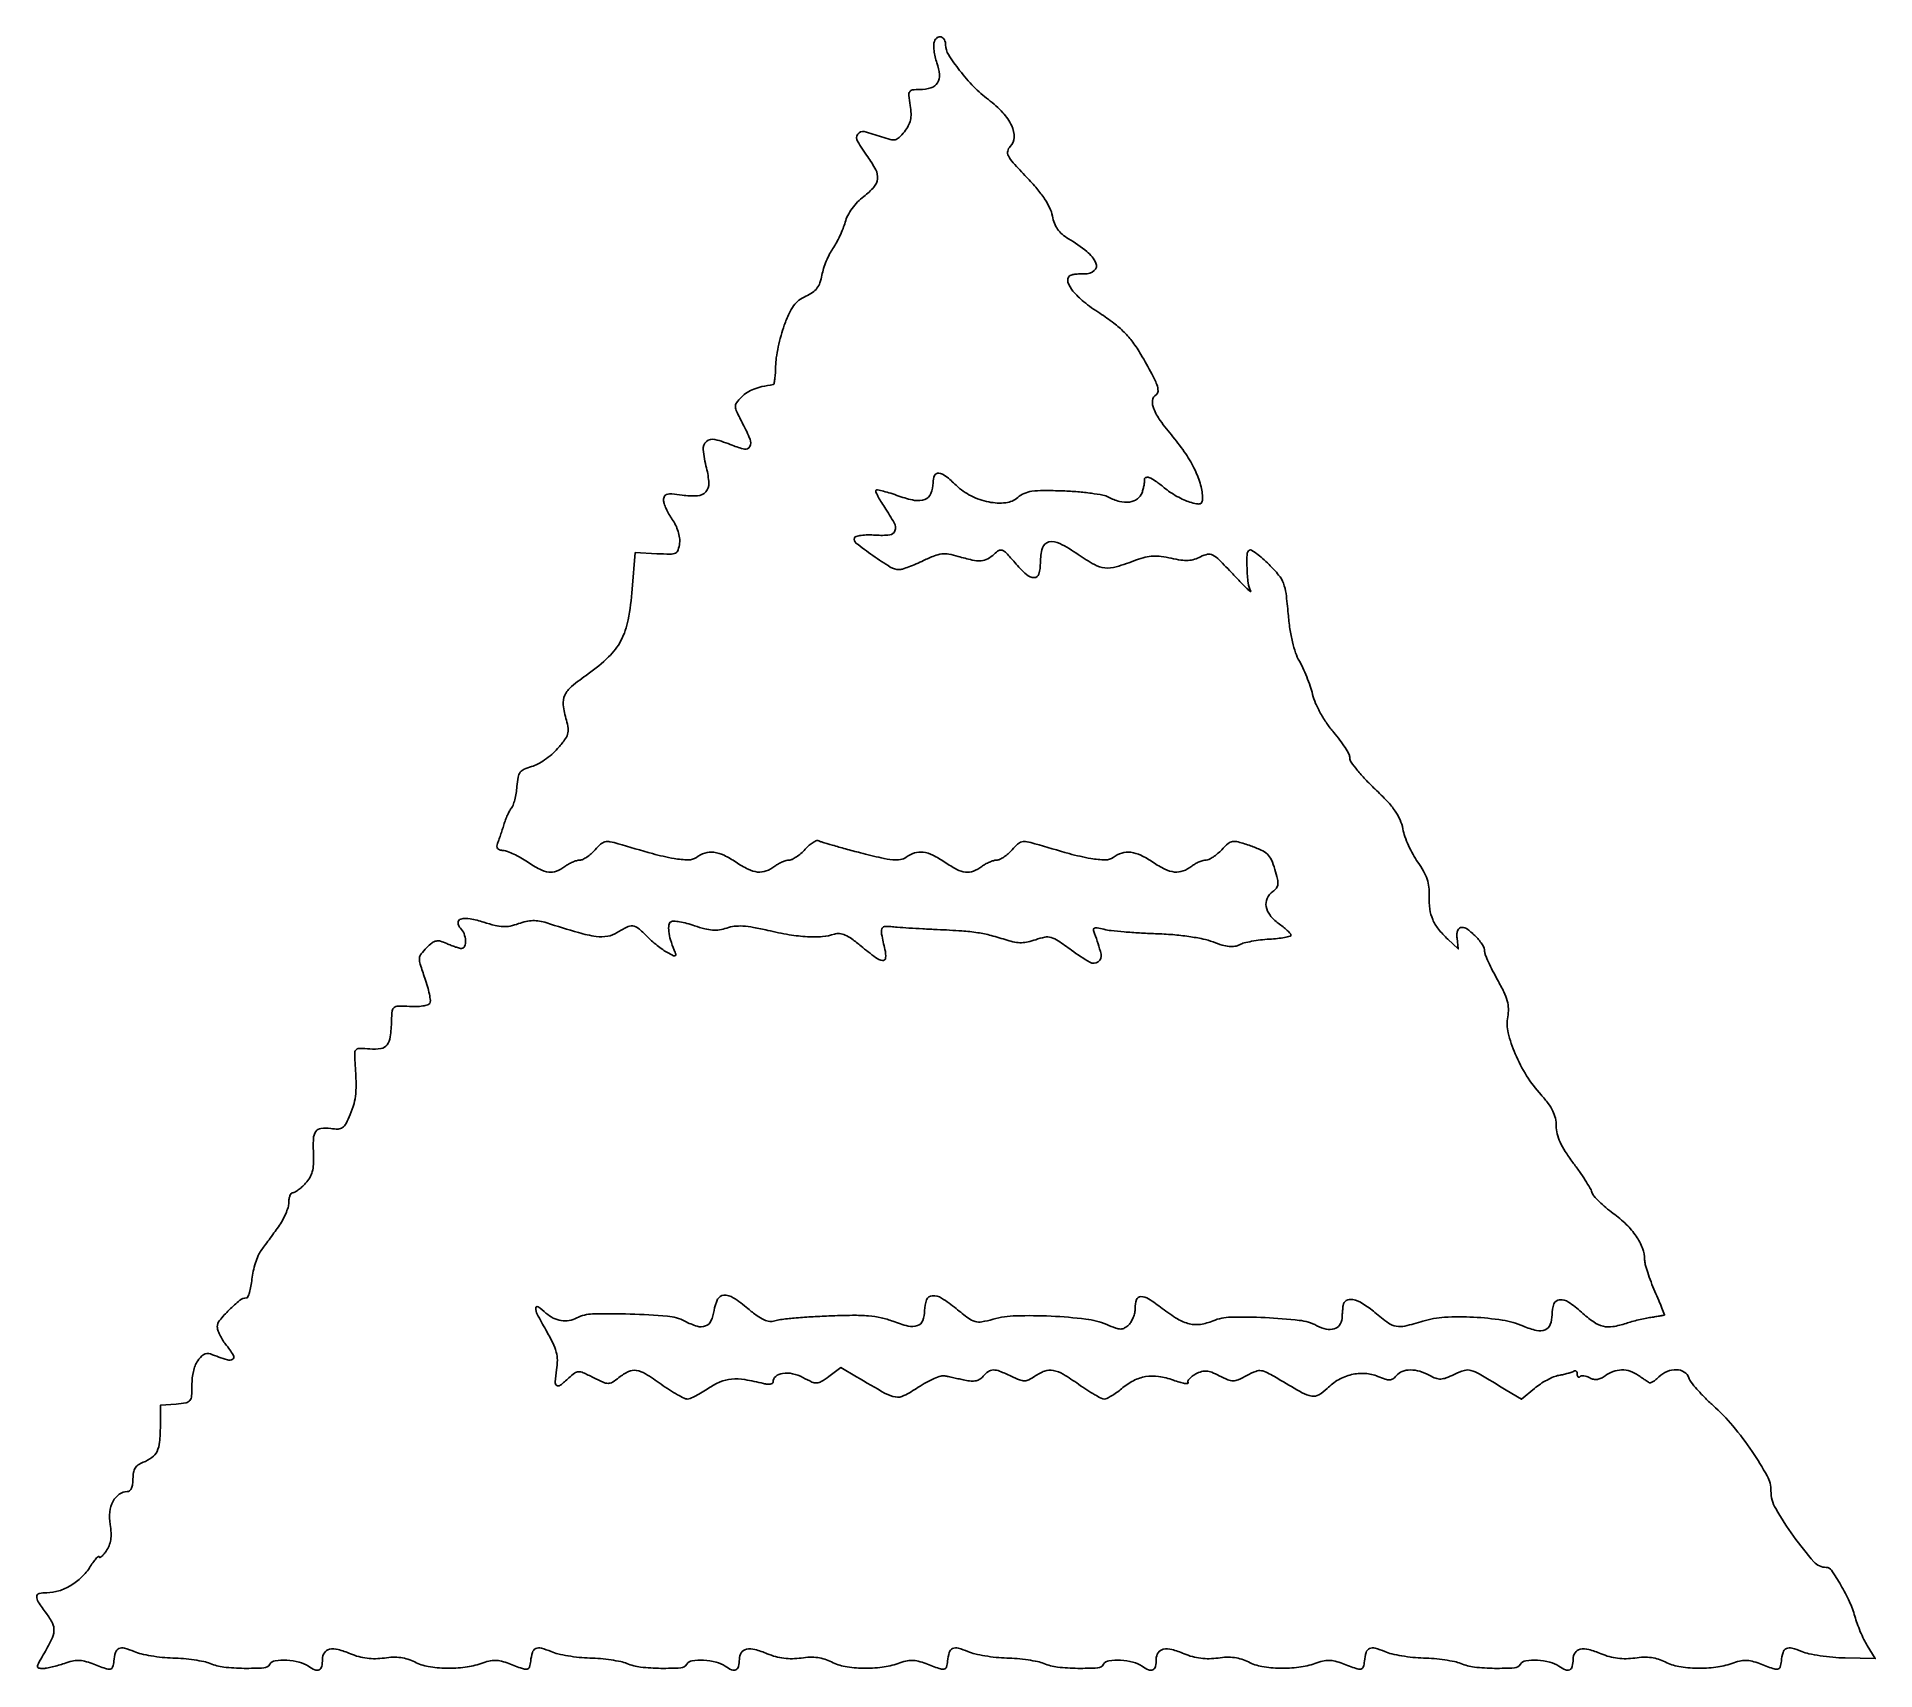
# Model space of a CAD drawing. Extents: x 0 to 437, y 1 to 389.
import ezdxf

# ---------------------------------------------------------------- set-up
doc = ezdxf.new("R2010")
doc.units = 0

msp = doc.modelspace()

# ---------------------------------------------------------------- linework, layer by layer
msp.add_lwpolyline([(213.337604, 387.4374, 0.090386), (213.171525, 386.555425, 0.030164), (213.243302, 385.23894, 0.028883), (213.501043, 383.759876, 0.029183), (213.926911, 382.325579, -0.064229), (214.54532, 379.543061, -0.166812), (214.063455, 377.575419, -0.177562), (212.506415, 376.395218, -0.074418), (209.865738, 376, 0.028956), (208.12032, 375.898835, 0.231682), (207.461566, 375.475553, 0.163837), (207.265406, 374.596525, 0.013334), (207.58012, 372.224322, -0.030346), (207.773697, 370.253163, -0.064179), (207.634466, 368.726805, -0.070824), (207.127528, 367.382295, -0.044701), (206.191041, 365.987598, -0.029843), (204.925476, 364.602485, -0.137955), (203.980565, 364.090416, -0.121857), (202.844446, 364.11323, -0.021098), (200.778105, 364.763275, 0.028422), (196.653056, 365.9949, 0.309706), (195.118065, 365.404196, 0.29103), (195.056334, 363.706763, 0.026399), (197.5, 360, -0.038856), (199.396166, 356.961814, -0.146504), (199.813898, 354.782112, -0.158192), (198.953508, 352.831258, -0.047545), (196.541743, 350.599637, 0.038866), (195.08618, 349.298872, 0.03424), (193.781318, 347.735, 0.03541), (192.752746, 346.080136, 0.054032), (192.130276, 344.509651, -0.025654), (191.624077, 342.985712, -0.016009), (190.884259, 341.255259, -0.016056), (190.043273, 339.591987, -0.027923), (189.227069, 338.278703, 0.035448), (188.432557, 336.95639, 0.020407), (187.658653, 335.266121, 0.020317), (187.016772, 333.496329, 0.031804), (186.626074, 331.925113, -0.03945), (186.145455, 330.111028, -0.078576), (185.441898, 328.806717, -0.080664), (184.383864, 327.804504, -0.043499), (182.813155, 326.925113, 0.057419), (181.160304, 325.938482, 0.069898), (179.895787, 324.656042, 0.053581), (178.808517, 322.807724, 0.019736), (177.670088, 320, 0.019831), (176.906373, 317.583291, 0.014819), (176.250931, 314.867188, 0.015038), (175.785778, 312.267908, 0.032764), (175.620949, 310.25, -0.011586), (175.556895, 308.615487, -0.018571), (175.418275, 307.226609, -0.013034), (175.237792, 306.126991, -0.320832), (175.026477, 305.92569, 0.018557), (172.382321, 305.451825, 0.040589), (170.415144, 304.852835, 0.050552), (168.860921, 304.04818, 0.051539), (167.51075, 302.952482, 0.036601), (166.352243, 301.612555, 0.175441), (166.065781, 300.66093, 0.100436), (166.377763, 299.464855, 0.008099), (167.862786, 296.552578, -0.025056), (169.557789, 292.930072, -0.216757), (169.489377, 291.193041, -0.340665), (168.248648, 290.596983, -0.046775), (165.324379, 291.508932, 0.035946), (161.183692, 292.899145, 0.248383), (159.16795, 292.416841, 0.244185), (158.412043, 290.468149, 0.034919), (159.19832, 286.116806, -0.048024), (159.755343, 282.495046, -0.199746), (159.038362, 280.453075, -0.198807), (157.081388, 279.516608, -0.047547), (153.404316, 279.668169, 0.011811), (150.970823, 279.943332, 0.085122), (149.798732, 279.848349, 0.207982), (149.218824, 279.397521, 0.125621), (149, 278.540294, 0.07962), (149.13804, 277.678925, 0.02543), (149.60707, 276.464833, 0.024651), (150.275643, 275.144737, 0.025176), (151.066622, 273.906438, -0.041571), (151.869984, 272.553006, -0.038129), (152.465468, 271.046231, -0.039892), (152.799609, 269.554821, -0.063889), (152.816622, 268.252068, -0.049265), (152.468091, 266.640551, -0.210508), (151.829697, 265.922012, -0.111093), (150.597804, 265.661816, -0.009743), (147.388857, 265.766487), (142.277714, 266.032974), (141.572981, 257.347521, -0.026654), (140.586179, 250.041613, -0.073186), (138.886376, 245.137715, -0.081265), (135.963534, 241.227956, -0.038567), (131.097815, 237.215543, 0.019101), (127.143427, 234.20515, 0.111372), (125.548928, 232.151037, 0.142185), (125.18885, 229.858343, 0.03817), (125.939859, 226.209698, -0.038597), (126.336204, 224.275773, -0.107207), (126.214096, 222.901346, -0.0857), (125.509754, 221.525641, -0.019093), (123.838255, 219.468563, -0.034219), (122.442801, 218.082974, -0.027285), (120.765379, 216.784118, -0.028037), (119.071884, 215.749859, -0.060163), (117.648395, 215.194417, 0.039305), (115.908681, 214.597714, 0.133139), (114.978813, 213.855393, 0.113324), (114.469203, 212.672159, 0.024655), (114.175487, 210.454834, -0.019936), (113.980134, 208.865009, -0.021555), (113.662097, 207.3372, -0.02168), (113.278357, 206.059158, -0.089659), (112.883477, 205.359598, 0.050308), (112.45358, 204.720571, 0.016395), (111.949366, 203.699996, 0.016153), (111.460077, 202.522365, 0.017527), (111.062139, 201.346918, -0.004692), (110.689143, 200.144384, -0.004021), (110.274414, 198.885276, -0.004052), (109.879146, 197.747409, -0.011564), (109.579532, 196.964659, 0.082561), (109.421481, 196.270737, 0.186037), (109.582765, 195.764927, 0.153718), (110.07533, 195.435693, 0.052291), (110.932189, 195.280061, -0.071618), (111.942333, 195.056105, -0.01987), (113.440571, 194.421062, -0.019632), (115.098135, 193.558333, -0.019425), (116.68894, 192.565403, 0.027172), (119.605897, 190.806899, 0.091532), (121.721648, 190.139346, 0.123063), (123.575704, 190.366333, 0.070326), (125.55887, 191.468197, -0.03302), (126.417312, 192.032518, -0.027945), (127.390882, 192.514453, -0.028891), (128.330816, 192.853314, -0.067098), (129.069665, 192.968197, 0.107259), (129.818559, 193.146677, 0.035725), (130.802888, 193.709066, 0.033648), (131.836258, 194.507388, 0.032525), (132.76579, 195.445645, -0.03208), (134.065433, 196.759823, -0.117251), (135.090457, 197.311023, -0.111443), (136.283084, 197.356338, -0.02758), (138.196126, 196.889929, 0.006256), (146.350388, 194.529465, 0.024), (151.503485, 193.370257, 0.037228), (154.91874, 193.031527, 0.170148), (156.787968, 193.635717, -0.089968), (158.799122, 194.657933, -0.103035), (160.944418, 194.841688, -0.081739), (163.363593, 194.13814, -0.037697), (166.214812, 192.5, 0.033585), (169.083376, 190.820407, 0.08974), (171.349745, 190.159967, 0.113682), (173.373162, 190.407717, 0.074973), (175.44113, 191.531803, -0.031521), (176.290395, 192.093741, -0.028084), (177.236286, 192.568717, -0.029152), (178.136763, 192.898359, -0.073289), (178.826459, 193, 0.116164), (179.53946, 193.167915, 0.032005), (180.542344, 193.750909, 0.030514), (181.626678, 194.577908, 0.02771), (182.639746, 195.556287, -0.026365), (183.608916, 196.497319, -0.038578), (184.561675, 197.207923, -0.043725), (185.377178, 197.628676, -0.240085), (185.855679, 197.589195, 0.065704), (186.493095, 197.302741, 0.002273), (189.111419, 196.531114, 0.004215), (192.221983, 195.658127, 0.002928), (195.749861, 194.722177, 0.006199), (200.714548, 193.50159, 0.033431), (203.456343, 193.053949, 0.065845), (205.239913, 193.119077, 0.116364), (206.589728, 193.689269, -0.083099), (208.589274, 194.693811, -0.1075), (210.629601, 194.868807, -0.083542), (212.936094, 194.167148, -0.033722), (215.785188, 192.5, 0.028104), (218.643169, 190.784306, 0.092108), (220.738531, 190.134386, 0.122126), (222.584413, 190.368177, 0.069744), (224.55887, 191.468197, -0.03302), (225.417312, 192.032518, -0.027945), (226.390882, 192.514453, -0.028891), (227.330816, 192.853314, -0.067098), (228.069665, 192.968197, 0.107259), (228.818559, 193.146677, 0.035725), (229.802888, 193.709066, 0.033648), (230.836258, 194.507388, 0.032525), (231.76579, 195.445645, -0.03208), (233.065433, 196.759823, -0.117251), (234.090457, 197.311023, -0.111443), (235.283084, 197.356338, -0.02758), (237.196126, 196.889929, 0.006256), (245.350388, 194.529465, 0.024), (250.503485, 193.370257, 0.037228), (253.91874, 193.031527, 0.170148), (255.787968, 193.635717, -0.089968), (257.799122, 194.657933, -0.103035), (259.944418, 194.841688, -0.081739), (262.363593, 194.13814, -0.037697), (265.214812, 192.5, 0.033585), (268.083376, 190.820407, 0.08974), (270.349745, 190.159967, 0.113682), (272.373162, 190.407717, 0.074973), (274.44113, 191.531803, -0.031521), (275.290395, 192.093741, -0.028084), (276.236286, 192.568717, -0.029152), (277.136763, 192.898359, -0.073289), (277.826459, 193, 0.113791), (278.534906, 193.163345, 0.032764), (279.517828, 193.724456, 0.031131), (280.575146, 194.52235, 0.028678), (281.556287, 195.466234, -0.028616), (283.077977, 196.930505, -0.145215), (284.140544, 197.405706, -0.104206), (285.466226, 197.305377, -0.0113), (288.407618, 196.376777, -0.023711), (290.961277, 195.369204, -0.086662), (292.396314, 194.395609, -0.095537), (293.342374, 193.045733, -0.032438), (294.181241, 190.789408, -0.01425), (294.798421, 188.493395, -0.081724), (294.887555, 187.240338, -0.139753), (294.544296, 186.354754, -0.073114), (293.694581, 185.518622, 0.128503), (292.37298, 183.89702, 0.151167), (292.120673, 181.938977, 0.123572), (293.035616, 179.878049, 0.072204), (295, 178, -0.014108), (296.1489, 177.132047, -0.019916), (297.117493, 176.291007, -0.016529), (297.850529, 175.554278, -0.191311), (297.995721, 175.181906, -0.341645), (297.774761, 174.899949, -0.015161), (296.48318, 174.614716, -0.020191), (294.822967, 174.369477, -0.01241), (292.852657, 174.208618, 0.015846), (290.745304, 174.021988, 0.016042), (288.662693, 173.702754, 0.016044), (286.871881, 173.309306, 0.060836), (285.805116, 172.895701, -0.085179), (284.664353, 172.515828, -0.063735), (283.337576, 172.483706, -0.046445), (281.685895, 172.811503, -0.019019), (279.518408, 173.54612, 0.039389), (277.124264, 174.250336, 0.016116), (273.784303, 174.841239, 0.014922), (269.914038, 175.280596, 0.012792), (265.820229, 175.516717, -0.006267), (262.038314, 175.685372, -0.006903), (258.381908, 175.945066, -0.006476), (255.266906, 176.25026, -0.034553), (253.586265, 176.555557, 0.013002), (251.945826, 176.927168, 0.155207), (251.307534, 176.855904, 0.339716), (251.095993, 176.465612, 0.052078), (251.34053, 175.554976, -0.028286), (252.902189, 170.677289, -0.30843), (252.240241, 168.835625, -0.296405), (250.244878, 168.733594, -0.027008), (245.875043, 171.591727, 0.010324), (242.698433, 173.824138, 0.076626), (241.030684, 174.607205, 0.119231), (239.523625, 174.680634, 0.0396), (237.375843, 174.091265, -0.031005), (235.564749, 173.560688, -0.050847), (233.979953, 173.367363, -0.051612), (232.405547, 173.498897, -0.033085), (230.627947, 173.957774, 0.015157), (226.82989, 175.084811, 0.026634), (223.623287, 175.751191, 0.020804), (219.86894, 176.166001, 0.005897), (214, 176.49881, -0.002104), (210.562417, 176.667596, -0.002375), (207.2625, 176.859265, -0.002168), (204.457824, 177.047753, -0.012968), (203, 177.190158, 0.062321), (201.449515, 177.18834, 0.30679), (200.826073, 176.640434, 0.114354), (200.791882, 175.361433, 0.00761), (201.585112, 171.75, -0.075267), (201.747893, 169.749204, -0.43623), (201.01381, 169.156747, -0.126118), (199.339091, 169.854098, -0.012632), (195.916234, 172.569984, 0.017076), (193.747139, 174.259877, 0.051447), (192.126273, 175.198499, 0.079059), (190.793092, 175.559309, 0.110776), (189.571621, 175.419288, -0.064101), (186.759028, 174.829327, -0.03364), (183.179131, 174.788238, -0.027762), (178.857446, 175.271183, -0.016238), (173.749625, 176.302715, 0.012397), (170.333357, 177.019989, 0.031474), (167.817397, 177.321403, 0.042636), (165.803564, 177.263155, 0.055379), (164.005171, 176.851958, -0.04656), (162.311482, 176.433217, -0.054866), (160.661866, 176.367694, -0.044968), (158.790967, 176.66923, -0.019684), (156.380683, 177.385955, 0.016676), (154.536574, 177.946415, 0.022172), (152.825722, 178.324258, 0.020268), (151.411335, 178.512762, 0.162801), (150.780967, 178.36463, 0.224389), (150.268653, 177.575387, 0.061099), (150.249963, 176.048935, 0.046123), (150.665672, 174.018876, 0.025457), (151.523034, 171.633666, -0.018186), (151.933304, 170.542376, -0.407694), (151.799433, 170.265955, -0.20443), (151.375627, 170.29046, -0.007369), (149.90163, 171.049981, -0.030702), (148.803523, 171.726138, -0.01452), (147.471104, 172.723039, -0.01433), (146.132677, 173.850462, -0.019641), (145, 174.944329, 0.028807), (143.045593, 176.763766, 0.144924), (141.68762, 177.344656, 0.147527), (140.245559, 177.08734, 0.030207), (137.986748, 175.764122, -0.109857), (135.751865, 174.8935, -0.072755), (132.987379, 174.873087, -0.036596), (128.826328, 175.764465, -0.006595), (121.25, 178.086356, 0.035643), (119.537988, 178.504067, 0.049294), (117.961796, 178.613865, 0.048007), (116.363129, 178.413145, 0.031544), (114.581102, 177.893166, -0.035184), (112.594722, 177.329201, -0.061765), (110.894981, 177.187927, -0.051158), (109.004808, 177.459454, -0.017338), (106.331102, 178.227056, 0.032823), (103.04752, 179.06068, 0.109308), (100.836571, 178.983822, 0.359725), (100.206172, 178.114973, 0.182601), (100.8, 176.8, -0.106905), (101.621398, 175.525243, -0.077146), (101.967467, 173.864242, -0.100277), (101.76376, 172.502227, -0.315496), (101.047053, 172, -0.067102), (100.521629, 172.070833, -0.013375), (99.613385, 172.346575, -0.013928), (98.565916, 172.728171, -0.012579), (97.504661, 173.17983, 0.036516), (96.015471, 173.731078, 0.123032), (94.985429, 173.768889, 0.114948), (94.018719, 173.317279, 0.029877), (92.726164, 172.170608, 0.03425), (91.440854, 170.696023, 0.148978), (91.04503, 169.620586, 0.091248), (91.21894, 168.237703, 0.008545), (92.31621, 164.972392, -0.015894), (92.952826, 162.981482, -0.021464), (93.392535, 161.143161, -0.019164), (93.627569, 159.624389, -0.168772), (93.481988, 158.970856, -0.187375), (92.992538, 158.601264, -0.031256), (91.819683, 158.346591, -0.030563), (90.331522, 158.211961, -0.022842), (88.684334, 158.239242, 0.013412), (85.964181, 158.335618, 0.170922), (85.012037, 158.009508, 0.201415), (84.554388, 157.181133, 0.019692), (84.396125, 154.851987, -0.023027), (84.106809, 150.976428, -0.134436), (83.340509, 149.100629, -0.194221), (81.883744, 148.243101, -0.057753), (79.25192, 148.156242, 0.014472), (76.911125, 148.281462, 0.169169), (76.052905, 148.005923, 0.224703), (75.679747, 147.294209, 0.027359), (75.704855, 145.483026, -0.007109), (75.97835, 140.455642, -0.031354), (75.91145, 137.490449, -0.046487), (75.491206, 135.156552, -0.03119), (74.603395, 132.593217, -0.02012), (73.589624, 130.417365, -0.117093), (72.771483, 129.464307, -0.152716), (71.721374, 129.110231, -0.041986), (69.959367, 129.219271, 0.062047), (67.636792, 129.269898, 0.224438), (66.404178, 128.524821, 0.138532), (65.848455, 126.791307, 0.02013), (65.868443, 123.049988, -0.02421), (65.861888, 120.719751, -0.054102), (65.581196, 118.9729, -0.065743), (64.98071, 117.547525, -0.055058), (63.999969, 116.230342, -0.021222), (63.133962, 115.376483, -0.025696), (62.25016, 114.655163, -0.025682), (61.460161, 114.135566, -0.13339), (60.961045, 114, 0.223102), (60.593149, 113.827244, 0.076368), (60.282307, 113.309066, 0.058082), (60.070314, 112.548563, 0.038974), (60, 111.647883, -0.073881), (59.830928, 110.509919, -0.027575), (59.275376, 108.988573, -0.0266), (58.477341, 107.371544, -0.029087), (57.533196, 105.897883, -0.000224), (56.467408, 104.431201, -0.000173), (55.304079, 102.832952, -0.000175), (54.2164, 101.340816, -0.000419), (53.408733, 100.235572, 0.05723), (52.736328, 99.054558, 0.023279), (52.089494, 97.318683, 0.022667), (51.560775, 95.369002, 0.026818), (51.245484, 93.485572, -0.016401), (50.994366, 91.766346, -0.026008), (50.655403, 90.317637, -0.023733), (50.283311, 89.228837, -0.307704), (49.946673, 89, 0.171926), (48.403211, 88.453113, 0.024539), (45.862574, 86.178929, 0.024269), (43.556677, 83.669142, 0.178857), (43.022236, 82.161106, 0.079895), (43.163525, 81.351796, 0.027858), (43.612376, 80.253575, 0.026834), (44.249926, 79.079154, 0.028207), (45, 78, -0.022627), (46.879726, 75.358924, -0.416087), (46.680597, 74.44831, -0.223664), (45.411629, 74.286497, -0.011357), (41.378939, 75.694738, 0.234498), (39.806882, 75.533844, 0.116035), (38.364681, 74.067497, 0.080726), (37.343819, 71.547915, 0.056022), (37, 68.488937, -0.014444), (36.919069, 65.687895, -0.155716), (36.517618, 64.642711, -0.183507), (35.611531, 64.109201, -0.021653), (33.25, 63.810365), (29.5, 63.5), (29.5, 58.5, -0.023145), (29.327862, 54.783289, -0.088959), (28.713088, 52.562066, -0.12412), (27.489899, 51.093351, -0.066613), (25.402861, 49.963068, 0.05981), (24.256064, 49.361948, 0.105562), (23.524107, 48.589014, 0.095231), (23.12643, 47.525861, 0.042038), (23, 46.024751, -0.034838), (22.912278, 44.767273, -0.069893), (22.638833, 43.812216, -0.103314), (22.208484, 43.214869, -0.187293), (21.654988, 43, 0.157044), (19.741765, 42.383887, 0.116905), (18.277976, 40.697857, 0.09348), (17.508554, 38.172889, 0.067083), (17.581276, 35.217093, -0.026703), (17.794652, 33.195728, -0.050716), (17.71367, 31.56327, -0.05953), (17.326636, 30.163895, -0.055623), (16.614592, 28.860141, -0.018981), (15.992047, 28.039469, -0.049775), (15.469338, 27.5178, -0.148678), (15.143645, 27.384021, -0.437018), (14.983153, 27.527494, 0.584859), (14.802968, 27.624775, 0.066471), (14.352916, 27.248676, 0.03018), (13.67179, 26.409116, 0.012924), (12.861322, 25.212679, -0.057668), (10.809583, 22.700021, -0.057208), (8.233095, 20.714643, -0.05971), (5.389302, 19.434535, -0.07607), (2.54966, 19, 0.055944), (0.715923, 18.794184, 0.343343), (0.152518, 18.105662, 0.152682), (0.51321, 16.845149, 0.013478), (2.43031, 14.094459, -0.043081), (3.875295, 11.735102, -0.134967), (4.232582, 9.927091, -0.097832), (3.66312, 7.855421, -0.016768), (1.708275, 4.25, 0.006581), (0.543529, 2.202475, 0.116691), (0.340864, 1.475038, 0.3598), (0.618862, 1.110394, 0.057227), (1.580226, 1, 0.044036), (2.487386, 1.080051, 0.013965), (3.818618, 1.355398, 0.013822), (5.29244, 1.746726, 0.014952), (6.70383, 2.209866, -0.029625), (8.528945, 2.750022, -0.058944), (10.025026, 2.916409, -0.059804), (11.504509, 2.728312, -0.031358), (13.274828, 2.163922, 0.006914), (16.466469, 0.971722, 0.114517), (17.586364, 0.841658, 0.295152), (18.17181, 1.321341, 0.055055), (18.461857, 2.749512, -0.050764), (18.858569, 4.792387, -0.212716), (19.657296, 5.717091, -0.179073), (20.985039, 5.829941, -0.03491), (23.288165, 5.016814, 0.044416), (24.933222, 4.47091, 0.016625), (27.319024, 3.991281, 0.016318), (29.967298, 3.638285, 0.019039), (32.5, 3.481552, -0.016154), (35.00362, 3.341114, -0.014853), (37.564436, 3.037412, -0.015043), (39.830855, 2.630067, -0.046496), (41.3151, 2.16957, 0.070629), (44.565596, 1.330086, 0.024946), (49.378216, 1.032119, 0.018091), (54.071163, 1.14582, 0.243875), (55.5, 2, -0.223485), (56.783515, 2.836302, -0.04716), (59.527622, 2.955706, -0.047903), (62.479422, 2.520157, -0.092458), (64.646132, 1.535305, 0.05135), (66.178165, 0.681558, 0.219961), (67.196919, 0.709307, 0.227053), (67.814464, 1.49846, 0.054421), (68, 3.198051, -0.146793), (68.466905, 4.754137, -0.201269), (69.667303, 5.558842, -0.11331), (71.707874, 5.49285, -0.035128), (74.633267, 4.496669, 0.032584), (76.602797, 3.814799, 0.035933), (78.581124, 3.421361, 0.035809), (80.601515, 3.314405, 0.031935), (82.696644, 3.487747, -0.028935), (84.75332, 3.670325, -0.039958), (86.60368, 3.579238, -0.043119), (88.300622, 3.208232, -0.043983), (89.896984, 2.553272, 0.076531), (93.105214, 1.474107, 0.037517), (97.406974, 1.056736, 0.036973), (101.892032, 1.291026, 0.055274), (105.70383, 2.209866, -0.029625), (107.528945, 2.750022, -0.058944), (109.025026, 2.916409, -0.059804), (110.504509, 2.728312, -0.031358), (112.274828, 2.163922, 0.006914), (115.466469, 0.971722, 0.114517), (116.586364, 0.841658, 0.295152), (117.17181, 1.321341, 0.055055), (117.461857, 2.749512, -0.050764), (117.858569, 4.792387, -0.212716), (118.657296, 5.717091, -0.179073), (119.985039, 5.829941, -0.03491), (122.288165, 5.016814, 0.044416), (123.933222, 4.47091, 0.016625), (126.319024, 3.991281, 0.016318), (128.967298, 3.638285, 0.019039), (131.5, 3.481552, -0.016154), (134.00362, 3.341114, -0.014853), (136.564436, 3.037412, -0.015043), (138.830855, 2.630067, -0.046496), (140.3151, 2.16957, 0.070629), (143.565596, 1.330086, 0.024946), (148.378216, 1.032119, 0.018091), (153.071163, 1.14582, 0.243875), (154.5, 2, -0.223485), (155.783515, 2.836302, -0.04716), (158.527622, 2.955706, -0.047903), (161.479422, 2.520157, -0.092458), (163.646132, 1.535305, 0.05135), (165.178165, 0.681558, 0.219961), (166.196919, 0.709307, 0.227053), (166.814464, 1.49846, 0.054421), (167, 3.198051, -0.146793), (167.466905, 4.754137, -0.201269), (168.667303, 5.558842, -0.11331), (170.707874, 5.49285, -0.035128), (173.633267, 4.496669, 0.032584), (175.602797, 3.814799, 0.035933), (177.581124, 3.421361, 0.035809), (179.601515, 3.314405, 0.031935), (181.696644, 3.487747, -0.028935), (183.75332, 3.670325, -0.039958), (185.60368, 3.579238, -0.043119), (187.300622, 3.208232, -0.043983), (188.896984, 2.553272, 0.076531), (192.105214, 1.474107, 0.037517), (196.406974, 1.056736, 0.036973), (200.892032, 1.291026, 0.055274), (204.70383, 2.209866, -0.029625), (206.528945, 2.750022, -0.058944), (208.025026, 2.916409, -0.059804), (209.504509, 2.728312, -0.031358), (211.274828, 2.163922, 0.006914), (214.466469, 0.971722, 0.114517), (215.586364, 0.841658, 0.295152), (216.17181, 1.321341, 0.055055), (216.461857, 2.749512, -0.050764), (216.858569, 4.792387, -0.212716), (217.657296, 5.717091, -0.179073), (218.985039, 5.829941, -0.03491), (221.288165, 5.016814, 0.044416), (222.933222, 4.47091, 0.016625), (225.319024, 3.991281, 0.016318), (227.967298, 3.638285, 0.019039), (230.5, 3.481552, -0.016154), (233.00362, 3.341114, -0.014853), (235.564436, 3.037412, -0.015043), (237.830855, 2.630067, -0.046496), (239.3151, 2.16957, 0.070629), (242.565596, 1.330086, 0.024946), (247.378216, 1.032119, 0.018091), (252.071163, 1.14582, 0.243875), (253.5, 2, -0.223485), (254.783515, 2.836302, -0.04716), (257.527622, 2.955706, -0.047903), (260.479422, 2.520157, -0.092458), (262.646132, 1.535305, 0.05135), (264.178165, 0.681558, 0.219961), (265.196919, 0.709307, 0.227053), (265.814464, 1.49846, 0.054421), (266, 3.198051, -0.146793), (266.466905, 4.754137, -0.201269), (267.667303, 5.558842, -0.11331), (269.707874, 5.49285, -0.035128), (272.633267, 4.496669, 0.032584), (274.602797, 3.814799, 0.035933), (276.581124, 3.421361, 0.035809), (278.601515, 3.314405, 0.031935), (280.696644, 3.487747, -0.028935), (282.75332, 3.670325, -0.039958), (284.60368, 3.579238, -0.043119), (286.300622, 3.208232, -0.043983), (287.896984, 2.553272, 0.076531), (291.105214, 1.474107, 0.037517), (295.406974, 1.056736, 0.036973), (299.892032, 1.291026, 0.055274), (303.70383, 2.209866, -0.029625), (305.528945, 2.750022, -0.058944), (307.025026, 2.916409, -0.059804), (308.504509, 2.728312, -0.031358), (310.274828, 2.163922, 0.006914), (313.466469, 0.971722, 0.114517), (314.586364, 0.841658, 0.295152), (315.17181, 1.321341, 0.055055), (315.461857, 2.749512, -0.050764), (315.858569, 4.792387, -0.212716), (316.657296, 5.717091, -0.179073), (317.985039, 5.829941, -0.03491), (320.288165, 5.016814, 0.044416), (321.933222, 4.47091, 0.016625), (324.319024, 3.991281, 0.016318), (326.967298, 3.638285, 0.019039), (329.5, 3.481552, -0.016154), (332.00362, 3.341114, -0.014853), (334.564436, 3.037412, -0.015043), (336.830855, 2.630067, -0.046496), (338.3151, 2.16957, 0.070629), (341.565596, 1.330086, 0.024946), (346.378216, 1.032119, 0.018091), (351.071163, 1.14582, 0.243875), (352.5, 2, -0.223485), (353.783515, 2.836302, -0.04716), (356.527622, 2.955706, -0.047903), (359.479422, 2.520157, -0.092458), (361.646132, 1.535305, 0.05135), (363.178165, 0.681558, 0.219961), (364.196919, 0.709307, 0.227053), (364.814464, 1.49846, 0.054421), (365, 3.198051, -0.146793), (365.466905, 4.754137, -0.201269), (366.667303, 5.558842, -0.11331), (368.707874, 5.49285, -0.035128), (371.633267, 4.496669, 0.032584), (373.602797, 3.814799, 0.035933), (375.581124, 3.421361, 0.035809), (377.601515, 3.314405, 0.031935), (379.696644, 3.487747, -0.028935), (381.75332, 3.670325, -0.039958), (383.60368, 3.579238, -0.043119), (385.300622, 3.208232, -0.043983), (386.896984, 2.553272, 0.076531), (390.105214, 1.474107, 0.037517), (394.406974, 1.056736, 0.036973), (398.892032, 1.291026, 0.055274), (402.70383, 2.209866, -0.029625), (404.528945, 2.750022, -0.058944), (406.025026, 2.916409, -0.059804), (407.504509, 2.728312, -0.031358), (409.274828, 2.163922, 0.006914), (412.466469, 0.971722, 0.114517), (413.586364, 0.841658, 0.295152), (414.17181, 1.321341, 0.055055), (414.461857, 2.749512, -0.05077), (414.858244, 4.790565, -0.211801), (415.656229, 5.717639, -0.178524), (416.98408, 5.836574, -0.034965), (419.288165, 5.037327, 0.049014), (420.997838, 4.49749, 0.015267), (423.650545, 4.021992, 0.015099), (426.663788, 3.668926, 0.016107), (429.628583, 3.507979), (436.757167, 3.350968), (434.866335, 6.425484, -0.024291), (434.064971, 7.882642, -0.013251), (433.218298, 9.73988, -0.013178), (432.455927, 11.677378, -0.020386), (431.911206, 13.391129, 0.041844), (430.649273, 16.841474, 0.023514), (428.5822, 20.799508, 0.015871), (426.356077, 24.349876, 0.24976), (425.135769, 25, -0.216866), (422.194844, 26.338529, -0.022669), (417.364057, 32.420681, -0.02599), (413.117019, 38.989672, -0.131236), (412, 43.172131, 0.126483), (411.085891, 46.727889, 0.023222), (407.514304, 52.557285, 0.025586), (402.944078, 58.603046, 0.035023), (398.203266, 63.507155, -0.013836), (396.206391, 65.405013, -0.016145), (394.421239, 67.31795, -0.015232), (393.02378, 69.017688, -0.087804), (392.485752, 70.044892, 0.181079), (391.413677, 71.410371, 0.13023), (389.537398, 71.966012, 0.107487), (387.327129, 71.551827, 0.096801), (385.392857, 70.25, -0.025237), (384.68089, 69.606491, -0.036924), (383.989063, 69.122281, -0.041012), (383.40219, 68.835257, -0.240887), (383.071429, 68.868403, -0.006466), (382.738257, 69.089351, -0.001015), (382.088433, 69.534432, -0.001128), (381.324584, 70.062434, -0.000984), (380.527494, 70.618403, 0.073276), (378.587211, 71.591153, 0.08332), (376.533629, 71.906094, 0.083764), (374.498577, 71.533214, 0.075054), (372.61186, 70.506943, -0.049055), (371.666179, 69.927171, -0.078591), (370.762225, 69.652406, -0.086116), (369.878403, 69.682099, -0.071623), (368.993343, 70.003563, 0.040861), (368.28458, 70.311377, 0.051033), (367.585766, 70.472101, 0.059889), (366.996748, 70.474723, 0.16914), (366.631483, 70.29815, -0.131899), (366.392101, 70.160097, -0.259559), (366.185498, 70.212209, -0.153935), (366.043915, 70.465128, -0.051261), (366, 70.89235, 0.069616), (365.939592, 71.324112, 0.144254), (365.759104, 71.609107, 0.190018), (365.4915, 71.705023, 0.131291), (365.179927, 71.611201, -0.057535), (364.697104, 71.384704, -0.012054), (363.803433, 71.108669, -0.012492), (362.744862, 70.837815, -0.011532), (361.64558, 70.612177, 0.05355), (360.387088, 70.241579, 0.02393), (358.823945, 69.503329, 0.02336), (357.229692, 68.556782, 0.029259), (355.851548, 67.52854), (352.771791, 64.937095), (349.135895, 67.120698, 0.002515), (342.684548, 70.95116, 0.059831), (340.75307, 71.793534, 0.149672), (339.203968, 71.78517, 0.035623), (336.775319, 70.832682, -0.021339), (334.849396, 70.013191, -0.078998), (333.559645, 69.749115, -0.096515), (332.391448, 69.923453, -0.041321), (330.946272, 70.574339, 0.052488), (328.582626, 71.576154, 0.075608), (326.338449, 71.904049, 0.091433), (324.428224, 71.540229, 0.127562), (323.023257, 70.528023, -0.071404), (322.241883, 69.820971, -0.139314), (321.449636, 69.561859, -0.08937), (320.402121, 69.708427, -0.018529), (318.650812, 70.356324, 0.081093), (315.598635, 71.069543, 0.075384), (312.396387, 70.803918, 0.07239), (309.305098, 69.577196, 0.06587), (306.579463, 67.488554, -0.065636), (304.636129, 65.997948, -0.176122), (302.945145, 65.69973, -0.083396), (300.681313, 66.501837, -0.008125), (295.632282, 69.414009, 0.0096), (292.45862, 71.232053, 0.090053), (290.97186, 71.72706, 0.13118), (289.633276, 71.566889, 0.028517), (287.507125, 70.57377, -0.020531), (285.484994, 69.589623, -0.100705), (284.249159, 69.324726, -0.101341), (283.011862, 69.564704, -0.020924), (280.988665, 70.505861, 0.023158), (279.1771, 71.338749, 0.076694), (277.90327, 71.639085, 0.094924), (276.751573, 71.510922, 0.047859), (275.397953, 70.945386, 0.034663), (274.542349, 70.408137, 0.054478), (273.901328, 69.824187, 0.073242), (273.549661, 69.283764, 0.251148), (273.574544, 68.879386, -0.57118), (273.465964, 68.673016, -0.05415), (272.757258, 68.715347, -0.029462), (271.582755, 68.986338, -0.01338), (270.081342, 69.471301, 0.048739), (266.57357, 70.33635, 0.076881), (263.479753, 70.308271, 0.07926), (260.605969, 69.353615, 0.055204), (257.758983, 67.450651, -0.018237), (256.55767, 66.512448, -0.021661), (255.356488, 65.719879, -0.021093), (254.300744, 65.146196, -0.114389), (253.670077, 65, -0.119647), (252.968305, 65.170369, -0.011159), (251.393114, 66.028125, -0.013836), (249.542055, 67.159533, -0.010439), (247.57078, 68.5, 0.019662), (243.909272, 70.892281, 0.089692), (241.538961, 71.78585, 0.133012), (239.497047, 71.616254, 0.066014), (237.173792, 70.409175, -0.03528), (235.769735, 69.566623, -0.118031), (234.73266, 69.31835, -0.093538), (233.562408, 69.539209, -0.017501), (231.550156, 70.409175, 0.015847), (228.809158, 71.604977, 0.09503), (227.287693, 71.897884, 0.155503), (226.134722, 71.531304, 0.065519), (224.928458, 70.413797, -0.079833), (224.143978, 69.727495, -0.087428), (223.207475, 69.347998, -0.071), (222.041113, 69.26759, -0.034294), (220.556013, 69.479135, -0.000149), (219.262502, 69.755315, -0.000128), (217.902931, 70.046387, -0.000129), (216.669455, 70.311127, -0.000374), (215.815667, 70.495274, 0.130803), (214.882019, 70.451404, 0.024446), (213.261485, 69.848883, 0.024684), (211.387883, 68.934092, 0.020368), (209.485811, 67.782805, -0.02794), (206.084723, 65.793892, -0.161841), (204.056519, 65.482392, -0.086303), (201.657868, 66.332734, -0.004873), (194.804794, 70.280337), (191.109588, 72.457139), (188.286294, 70.369788, -0.020534), (186.458923, 69.131446, -0.128304), (185.388745, 68.801219, -0.118294), (184.252734, 69.021352, -0.016344), (182.081342, 70.09604, 0.06789), (179.632772, 71.008468, 0.093173), (177.289184, 71.091271, 0.133649), (175.637625, 70.361214, 0.225946), (175, 69.022234, -0.266354), (174.826508, 68.71966, -0.094744), (174.339063, 68.546885, -0.062934), (173.612307, 68.52798, -0.036432), (172.75, 68.678245, 0.021273), (168.284268, 69.596608, 0.06117), (165.128442, 69.716872, 0.077276), (162.473157, 69.071738, 0.051121), (159.705591, 67.578645, -0.014369), (158.15904, 66.591364, -0.017309), (156.649916, 65.757477, -0.016122), (155.346239, 65.146988, -0.101777), (154.631613, 65, -0.116586), (153.880218, 65.177618, -0.012377), (152.281838, 66.028125, -0.014741), (150.407971, 67.159631, -0.011335), (148.42922, 68.5, 0.016103), (144.687222, 70.983046, 0.098974), (142.529644, 71.786163, 0.152286), (140.682513, 71.519801, 0.055319), (138.409056, 70.107123, -0.027025), (136.839668, 69.004444, -0.140168), (135.831789, 68.714708, -0.106227), (134.684718, 68.959506, -0.012391), (132.306669, 70.098566, 0.01146), (129.911489, 71.25132, 0.111473), (128.81623, 71.477462, 0.156324), (127.89058, 71.161896, 0.028881), (126.490891, 69.991443, -0.020574), (124.487587, 68.258903, -0.326466), (123.639378, 68.224284, -0.274822), (123.242517, 69.058441, -0.016559), (123.604104, 71.925664, 0.041253), (123.778244, 74.2094, 0.064344), (123.513344, 76.161664, 0.049157), (122.694175, 78.32739, 0.014961), (121.042531, 81.425664, -0.009067), (119.006998, 85.137986, -0.124049), (118.649069, 86.622586, -0.598712), (119.196394, 86.90864, -0.034568), (121.083549, 85.424389, 0.064277), (122.809574, 84.225253, 0.079868), (124.663035, 83.612247, 0.083101), (126.555679, 83.62324, 0.076871), (128.397484, 84.243973, -0.114774), (132.16375, 85.205502, -0.012837), (141.072034, 85.167566, -0.013674), (149.948381, 84.658596, -0.098473), (154.046272, 83.476072, 0.045435), (156.970061, 82.286374, 0.162357), (158.961229, 82.338693, 0.199773), (160.270321, 83.540097, 0.072904), (161, 86, -0.080152), (161.834739, 88.672217, -0.268433), (163.308436, 89.645253, -0.160579), (165.547538, 89.051086, -0.029554), (169.030166, 86.474797, 0.016879), (171.222538, 84.76538, 0.050715), (172.860864, 83.811722, 0.077991), (174.204674, 83.439614, 0.111933), (175.428379, 83.572871, -0.054908), (176.76698, 83.874599, -0.005454), (180.045126, 84.207105, -0.006819), (183.973142, 84.508343, -0.005363), (188.235878, 84.730956, -0.007678), (193.876834, 84.878177, -0.023419), (197.704541, 84.739966, -0.033115), (200.679907, 84.292942, -0.037387), (203.448172, 83.466643, 0.032055), (207.090861, 82.33695, 0.140998), (209.315914, 82.433839, 0.22425), (210.563095, 83.630831, 0.091436), (211, 86, -0.091721), (211.471741, 88.549969, -0.293678), (212.801652, 89.527063, -0.15823), (215.03599, 88.952948, -0.030286), (218.475362, 86.466677, 0.011879), (221.411372, 84.175219, 0.090028), (222.979677, 83.399399, 0.11451), (224.562438, 83.317357, 0.024193), (227.276847, 83.937521, -0.061558), (232.677049, 84.753859, -0.018345), (241.029932, 84.673547, -0.017911), (249.300126, 83.992887, -0.070345), (254.23561, 82.688424, 0.01359), (256.419695, 81.837083, 0.083463), (257.604535, 81.623976, 0.138111), (258.507723, 81.867211, 0.062041), (259.48561, 82.628468, 0.064387), (260.065774, 83.380957, 0.039126), (260.555148, 84.394062, 0.038626), (260.888902, 85.494146, 0.054391), (261, 86.512412, -0.083303), (261.351127, 88.605328, -0.320535), (262.366375, 89.327025, -0.14384), (264.173248, 88.791526, -0.019535), (267.436039, 86.49696, 0.026604), (271.077978, 84.011918, 0.076866), (273.892245, 82.84802, 0.097467), (276.524374, 82.731078, 0.061542), (279.494904, 83.562317, -0.094593), (283.685436, 84.443036, -0.016249), (291.848657, 84.329014, -0.016417), (299.990194, 83.682098, -0.091536), (304.163729, 82.415332, 0.063999), (306.401714, 81.599862, 0.125174), (308.286484, 81.651616, 0.16866), (309.561716, 82.544191, 0.140923), (310.125, 84.106989, -0.001934), (310.182004, 84.922274, -0.001512), (310.25, 85.807093, -0.001528), (310.318317, 86.630522, -0.003733), (310.375, 87.236305, -0.247072), (311.145137, 88.398539, -0.182215), (312.700856, 88.618844, -0.086039), (315.067113, 87.642155, -0.033235), (317.946401, 85.544781, 0.017071), (321.147711, 83.050661, 0.112811), (323.001589, 82.260177, 0.104816), (325.073982, 82.323384, 0.013803), (329.340995, 83.490379, -0.05934), (334.497494, 84.40755, -0.026855), (341.36978, 84.433585, -0.026843), (348.19526, 83.724058, -0.060262), (353.196224, 82.298824, 0.042084), (356.326513, 81.282662, 0.153104), (358.386507, 81.435542, 0.213292), (359.584281, 82.664415, 0.088303), (360, 85, -0.088447), (360.459999, 87.580077, -0.290577), (361.773799, 88.583707, -0.171351), (363.910801, 88.032032, -0.035682), (367.010163, 85.609783, 0.02907), (369.892489, 83.295176, 0.093811), (372.115059, 82.272118, 0.102952), (374.439035, 82.181125, 0.039193), (377.600777, 82.969595, -0.013631), (378.928011, 83.373591, -0.00809), (380.529603, 83.786023, -0.008093), (382.141485, 84.145918, -0.013799), (383.5, 84.387365, 0.001615), (384.663803, 84.565072, 0.002439), (385.676023, 84.728043, 0.00094), (386.544513, 84.873902, 0.057776), (386.694971, 84.917769, 0.407625), (386.740824, 85.026967, 0.001202), (386.114459, 86.599846, 0.005472), (385.368481, 88.402703, 0.00328), (384.444971, 90.528513, -0.012248), (383.508992, 92.793328, -0.013552), (382.71821, 95.026738, -0.012997), (382.146625, 96.961905, -0.065395), (382, 98.078173, 0.091672), (381.49919, 100.786745, 0.057722), (380.006337, 103.647376, 0.050264), (377.639545, 106.475975, 0.03772), (374.527857, 109.087379, -0.018839), (372.765513, 110.456485, -0.021301), (371.184803, 111.901977, -0.02111), (369.95704, 113.232532, -0.099247), (369.456101, 114.138314, 0.05614), (369.005828, 115.147973, 0.009295), (367.890183, 116.966637, 0.010105), (366.488837, 119.063928, 0.008784), (364.938506, 121.204518, -0.018295), (363.129488, 123.804981, -0.035974), (361.92388, 126.015507, -0.045023), (361.231674, 127.988668, -0.061932), (361, 129.851887, 0.055935), (360.795302, 131.675948, 0.057638), (360.19164, 133.389803, 0.047382), (359.098233, 135.179231, 0.022885), (357.389707, 137.253761, -0.043554), (353.968338, 141.776281, -0.039251), (351.245496, 146.979082, -0.041361), (349.583584, 151.977161, -0.106343), (349.483437, 155.763401, 0.053184), (349.637629, 157.706769, 0.060628), (349.362214, 159.551573, 0.04526), (348.565511, 161.669717, 0.015897), (347.057823, 164.551537, -0.009659), (345.886829, 166.723394, -0.012382), (344.898236, 168.767802, -0.010299), (344.154519, 170.50238, -0.096411), (344, 171.29629, 0.150755), (343.527425, 172.828029, 0.041079), (341.915493, 174.818815, 0.040786), (340.010715, 176.511574, 0.162664), (338.549101, 177, 0.157979), (337.992238, 176.819551, 0.135611), (337.606082, 176.336602, 0.089584), (337.422404, 175.538541, 0.039235), (337.456066, 174.449684), (337.73602, 171.899368), (335.276188, 174.199684, -0.035011), (333.021583, 176.625166, -0.067926), (331.656376, 178.885904, -0.070759), (330.979627, 181.366463, -0.041078), (330.846795, 184.457503, 0.039583), (330.762106, 186.57567, 0.051494), (330.334926, 188.468343, 0.047073), (329.492852, 190.359277, 0.02645), (328.143583, 192.483343, -0.028352), (326.996089, 194.305036, -0.020199), (325.914297, 196.46113, -0.020478), (325.047416, 198.608458, -0.040376), (324.571124, 200.384333, 0.056897), (323.908578, 202.564735, 0.050079), (322.749846, 204.642384, 0.036685), (320.875937, 206.949483, 0.01368), (317.929486, 209.910973, -0.013649), (315.658462, 212.193307, -0.018445), (313.741786, 214.384224, -0.01563), (312.299845, 216.278687, -0.156082), (312, 217.215821, 0.121405), (311.7771, 218.12029, 0.019773), (310.867837, 219.698103, 0.020792), (309.621479, 221.504676, 0.016983), (308.145827, 223.331511, -0.028128), (306.53082, 225.424589, -0.023507), (305.054095, 227.812073, -0.024197), (303.869065, 230.212703, -0.040893), (303.145818, 232.335185, 0.019453), (302.561721, 234.324605, 0.01317), (301.749554, 236.543914, 0.013283), (300.849925, 238.649847, 0.025695), (300.001623, 240.272677, -0.049999), (299.104206, 242.213397, -0.025095), (298.349125, 244.809589, -0.021881), (297.752083, 247.929161, -0.015255), (297.341346, 251.490107, 0.010575), (296.834536, 256.277083, 0.060872), (296.209644, 258.742629, 0.079269), (295.075342, 260.687377, 0.024797), (292.80324, 263.19676, 0.015292), (291.261172, 264.64728, 0.023663), (289.836102, 265.79243, 0.02022), (288.641072, 266.591126, 0.282771), (288.145503, 266.589926, 0.251161), (287.569241, 265.595216, 0.017076), (287.573334, 262.215822, 0.023164), (287.850825, 258.826071, 0.093336), (288.489709, 256.859609, -0.815687), (288.378977, 256.765849, -0.023155), (287.528394, 257.500171, -0.011232), (286.067667, 258.947929, -0.004773), (284.173467, 260.949485, 0.006789), (280.948053, 264.330287, 0.07599), (279.465028, 265.442897, 0.17544), (278.204388, 265.626486, 0.072292), (276.557657, 265.030857, -0.05021), (275.08319, 264.422942, -0.060087), (273.603823, 264.167942, -0.048548), (271.869468, 264.248398, -0.020399), (269.570841, 264.676581, 0.024299), (267.216754, 265.096132, 0.044472), (265.270036, 265.171889, 0.046757), (263.40717, 264.902841, 0.030141), (261.320183, 264.263787, -0.017067), (256.489306, 262.645304, -0.09638), (253.796624, 262.383354, -0.105192), (251.312564, 263.164855, -0.02218), (247.434471, 265.589572, 0.030404), (243.104139, 268.199037, 0.176211), (240.501559, 268.54644, 0.276035), (238.987749, 267.122554, 0.069447), (238.5, 263.627819, -0.066901), (238.137343, 260.929566, -0.340447), (237.005624, 260.074021, -0.186816), (235.192902, 260.794558, -0.027609), (232.404446, 263.682476, 0.009633), (230.414118, 265.897854, 0.1078), (229.444963, 266.567772, 0.233896), (228.611775, 266.509789, 0.064185), (227.539619, 265.682476, -0.073255), (226.014975, 264.549325, -0.107627), (224.415125, 264.091924, -0.071101), (222.304854, 264.256688, -0.017806), (218.954167, 265.131878, 0.030498), (216.745696, 265.649256, 0.072819), (215.066089, 265.689174, 0.063464), (213.309954, 265.243793, 0.018929), (210.772423, 264.131878, -0.011483), (208.982716, 263.315681, -0.013412), (207.246937, 262.626239, -0.012418), (205.757188, 262.121903, -0.075541), (204.954927, 262, -0.138397), (202.840984, 262.596554, -0.016364), (198.725298, 265.309643, -0.01183), (194.705441, 268.297642, -0.320522), (194.349811, 269.5, -0.25064), (194.749967, 269.870444, -0.030742), (195.960517, 270.108575, -0.030493), (197.540228, 270.222196, -0.02055), (199.347719, 270.167489, 0.042578), (202.725525, 270.213949, 0.296269), (203.954667, 271.197623, 0.208426), (203.784526, 273.058987, 0.023686), (201.526488, 276.746208, -0.012571), (200.609071, 278.172145, -0.019933), (199.904353, 279.441813, -0.01487), (199.415833, 280.487331, -0.307356), (199.47777, 280.811103, -0.254448), (199.828585, 280.914675, -0.009103), (201.242296, 280.584482, -0.014793), (202.946671, 280.09947, -0.009593), (204.888148, 279.443107, 0.040381), (208.612744, 278.434398, 0.140233), (211.071939, 278.668447, 0.204342), (212.493677, 280.065582, 0.09806), (213, 282.622445, -0.108651), (213.37211, 284.314639, -0.322834), (214.349442, 284.865622, -0.139841), (215.994488, 284.191196, -0.025712), (218.490277, 282.009424, 0.075464), (222.018111, 279.495473, 0.068574), (226.249351, 278.03879, 0.075944), (230.263138, 277.865971, 0.15264), (233.140202, 279.121596, -0.077512), (234.655304, 280.07093, -0.065569), (236.477111, 280.58312, -0.037087), (239.169508, 280.769134, -0.007784), (243.893616, 280.671202, -0.011647), (247.348788, 280.465073, -0.013627), (250.613501, 280.104063, -0.012618), (253.341796, 279.656442, -0.076959), (254.684259, 279.179349, 0.06222), (257.27911, 278.170513, 0.095399), (259.680311, 278.035191, 0.123034), (261.537625, 278.774363, 0.156062), (262.630737, 280.25, 0.016452), (262.909245, 281.166409, 0.018807), (263.113182, 282.059375, 0.018266), (263.228973, 282.823489, 0.093302), (263.198125, 283.25, -0.363467), (263.465534, 283.819524, -0.203446), (264.281008, 283.846577, -0.061251), (265.857054, 283.004715, -0.021642), (267.88886, 281.440064, 0.027068), (269.275381, 280.396092, 0.019344), (270.928851, 279.376471, 0.01961), (272.58524, 278.525313, 0.03906), (273.965585, 278.00987, 0.017075), (275.605865, 277.599495, 0.118627), (276.427225, 277.620151, 0.24313), (276.849309, 278.004237, 0.089944), (276.994423, 278.819806, 0.066946), (276.545382, 282.076654, 0.043812), (275.214404, 285.631305, 0.037516), (273.027028, 289.444213, 0.024777), (269.98685, 293.481949, -0.017594), (266.961159, 297.382595, -0.060351), (265.415258, 300.185635, -0.12116), (265.133201, 302.154345, -0.233716), (265.956326, 303.473008, 0.265325), (266.443661, 304.368206, 0.084679), (266.14777, 305.914006, 0.036248), (264.975534, 308.466328, 0.006328), (262.362871, 313.075654, 0.027126), (260.451568, 315.976685, 0.036824), (258.406845, 318.353569, 0.034102), (255.912716, 320.53486, 0.019089), (252.613353, 322.851842, -0.024604), (248.784985, 325.603831, -0.053941), (246.223273, 328.139221, -0.087765), (245.05265, 330.243338, -0.287019), (245.394608, 331.727941, -0.141365), (245.792583, 331.947702, -0.021913), (246.687657, 332.110429, -0.022951), (247.78956, 332.210008, -0.018166), (248.985914, 332.219464, 0.177854), (251.280617, 332.98909, 0.344262), (251.700365, 334.765315, 0.116371), (249.537861, 337.5359, 0.03571), (245.143605, 340.574242, -0.043588), (243.669827, 341.627911, -0.062182), (242.587882, 342.815734, -0.062571), (241.835759, 344.227176, -0.044824), (241.349596, 345.950032, 0.065579), (240.727187, 347.851002, 0.034306), (239.496267, 350.021079, 0.028143), (237.676759, 352.460654, 0.016171), (235.231346, 355.196306, -0.006423), (232.05053, 358.618006, -0.061067), (230.901339, 360.247964, -0.177308), (230.739645, 361.385894, -0.144896), (231.330185, 362.473042, 0.19235), (232.254071, 364.626114, 0.115872), (231.679334, 367.384329, 0.078758), (229.580033, 370.497154, 0.042345), (226.138451, 373.612125, -0.037082), (222.689238, 376.668683, -0.027113), (219.323834, 380.52647, -0.024362), (216.66906, 384.289432, -0.142374), (216, 386.591464, 0.115785), (215.712301, 387.817194, 0.203247), (214.934547, 388.48391, 0.23996), (214.020642, 388.333265, 0.143474)], format="xyb", close=True)

doc.saveas('drawing.dxf')
